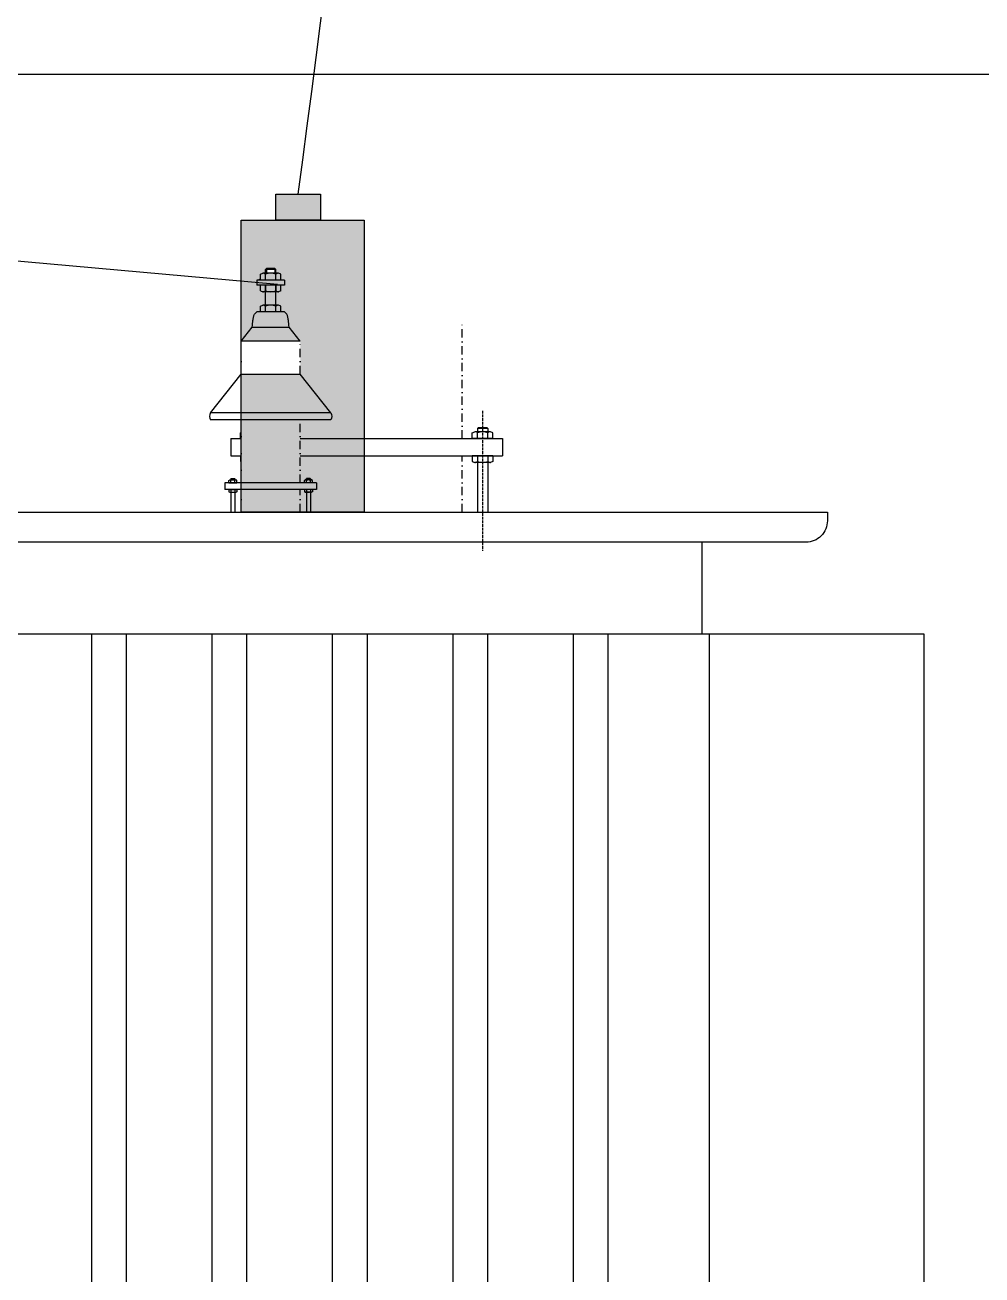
# Model space of a CAD drawing. Header units: inches. Extents: x -246336 to 136055, y -106871 to 69513.
# Drawn here: x -210426 to -209851, y 9566 to 10316 of the extents above; entities that cross this region are included whole.
import ezdxf

# ---------------------------------------------------------------- set-up
doc = ezdxf.new("R2010")
doc.units = ezdxf.units.IN
doc.header["$MEASUREMENT"] = 0
doc.linetypes.add('DASHDOTX2', pattern=[2, 1, -0.5, 0, -0.5])
doc.layers.add('XA-TT1', color=7, linetype='Continuous')

msp = doc.modelspace()

# ---------------------------------------------------------------- hatches: boundary and pattern name
h = msp.add_hatch(color=256)
h.paths.add_polyline_path([(-210248.568, 10214.962), (-210275.411, 10214.962), (-210275.411, 10199.224), (-210248.568, 10199.224)])
h.paths.add_polyline_path([(-210222.256, 10199.224), (-210296.239, 10199.224), (-210296.239, 10162.81), (-210286.686, 10161.953), (-210286.686, 10163.355), (-210286.325, 10163.355), (-210284.65, 10164.051), (-210284.65, 10166.813), (-210283.233, 10167.414, -0.0281686), (-210282.977, 10167.414), (-210278.471, 10167.414, -0.000081), (-210278.468, 10167.414), (-210275.974, 10167.414), (-210275.974, 10170.249), (-210275.381, 10169.655), (-210275.381, 10167.414), (-210273.964, 10167.414, -0.0281686), (-210273.708, 10167.414), (-210272.292, 10166.813), (-210272.292, 10163.355), (-210270.256, 10163.355), (-210270.256, 10160.34), (-210272.292, 10160.34), (-210272.292, 10156.882), (-210273.708, 10156.281, -0.0281686), (-210273.964, 10156.281), (-210275.381, 10156.281), (-210275.381, 10148.215), (-210273.964, 10148.215, -0.0281686), (-210273.708, 10148.215), (-210272.292, 10147.614), (-210272.292, 10144.157), (-210270.256, 10144.157), (-210269.791, 10143.844), (-210269.404, 10143.516), (-210269.084, 10143.172), (-210268.824, 10142.812), (-210268.613, 10142.435), (-210268.442, 10142.039), (-210268.301, 10141.625), (-210268.182, 10141.19), (-210268.076, 10140.731), (-210267.979, 10140.228), (-210267.889, 10139.658), (-210267.803, 10138.997), (-210267.718, 10138.224), (-210267.631, 10137.315), (-210267.54, 10136.247), (-210267.443, 10134.996), (-210260.703, 10126.646), (-210260.703, 10106.875), (-210296.239, 10106.875), (-210296.239, 10023.994), (-210222.256, 10023.994)])
h.paths.add_polyline_path([(-210281.558, 10156.281), (-210282.977, 10156.281, -0.0281686), (-210283.233, 10156.281), (-210284.65, 10156.882), (-210284.65, 10160.34), (-210286.686, 10160.34), (-210286.686, 10161.953), (-210296.239, 10162.81), (-210296.239, 10126.646), (-210289.498, 10134.996), (-210289.401, 10136.247), (-210289.31, 10137.315), (-210289.224, 10138.224), (-210289.139, 10138.997), (-210289.052, 10139.658), (-210288.962, 10140.228), (-210288.865, 10140.731), (-210288.759, 10141.19), (-210288.64, 10141.625), (-210288.5, 10142.039), (-210288.329, 10142.435), (-210288.117, 10142.812), (-210287.857, 10143.172), (-210287.538, 10143.516), (-210287.15, 10143.844), (-210286.686, 10144.157), (-210284.65, 10144.157), (-210284.65, 10147.614), (-210283.233, 10148.215, -0.0281686), (-210282.977, 10148.215), (-210281.558, 10148.215)], flags=17)
h.paths.add_polyline_path([(-210267.443, 10134.996), (-210289.498, 10134.996), (-210296.239, 10126.646), (-210260.703, 10126.646)], flags=17)
h.paths.add_polyline_path([(-210267.979, 10140.228), (-210268.076, 10140.731), (-210268.182, 10141.19), (-210268.301, 10141.625), (-210268.442, 10142.039), (-210268.613, 10142.435), (-210268.824, 10142.812), (-210269.084, 10143.172), (-210269.404, 10143.516), (-210269.791, 10143.844), (-210270.256, 10144.157), (-210286.686, 10144.157), (-210287.15, 10143.844), (-210287.538, 10143.516), (-210287.857, 10143.172), (-210288.117, 10142.812), (-210288.329, 10142.435), (-210288.5, 10142.039), (-210288.64, 10141.625), (-210288.759, 10141.19), (-210288.865, 10140.731), (-210288.962, 10140.228), (-210289.052, 10139.658), (-210289.139, 10138.997), (-210289.224, 10138.224), (-210289.31, 10137.315), (-210289.401, 10136.247), (-210289.498, 10134.996), (-210267.443, 10134.996), (-210267.54, 10136.247), (-210267.631, 10137.315), (-210267.718, 10138.224), (-210267.803, 10138.997), (-210267.889, 10139.658)], flags=16)
h.paths.add_polyline_path([(-210275.381, 10156.281), (-210278.468, 10156.281, -0.000081), (-210278.471, 10156.281), (-210281.558, 10156.281), (-210281.558, 10148.215), (-210278.471, 10148.215, -0.000081), (-210278.468, 10148.215), (-210275.381, 10148.215)], flags=17)
h.paths.add_polyline_path([(-210281.558, 10147.612, 0.1747502), (-210282.977, 10148.215), (-210283.233, 10148.215), (-210284.65, 10147.614), (-210284.65, 10144.157), (-210281.558, 10144.157)], flags=17)
h.paths.add_polyline_path([(-210275.381, 10147.614, 0.0964056), (-210278.468, 10148.215), (-210278.471, 10148.215, 0.0964056), (-210281.558, 10147.614), (-210281.558, 10144.157), (-210275.381, 10144.157)], flags=17)
h.paths.add_polyline_path([(-210272.292, 10147.614), (-210273.708, 10148.215), (-210273.964, 10148.215, 0.174338), (-210275.381, 10147.614), (-210275.381, 10144.157), (-210272.292, 10144.157)], flags=17)
h.paths.add_polyline_path([(-210278.471, 10148.215), (-210282.977, 10148.215, -0.1744633), (-210281.56, 10147.613, -0.096467)], flags=17)
h.paths.add_polyline_path([(-210273.964, 10148.215), (-210278.468, 10148.215, -0.0964056), (-210275.381, 10147.614, -0.174338)], flags=17)
h.paths.add_polyline_path([(-210275.381, 10156.882), (-210275.381, 10160.34), (-210281.558, 10160.34), (-210281.558, 10156.882, 0.0964056), (-210278.471, 10156.281), (-210278.468, 10156.281, 0.0964056)], flags=17)
h.paths.add_polyline_path([(-210281.56, 10156.883, -0.1744633), (-210282.977, 10156.281), (-210278.471, 10156.281, -0.096467)], flags=17)
h.paths.add_polyline_path([(-210275.381, 10156.882, -0.0964056), (-210278.468, 10156.281), (-210273.964, 10156.281, -0.174338)], flags=17)
h.paths.add_polyline_path([(-210272.292, 10160.34), (-210275.381, 10160.34), (-210275.381, 10156.882, 0.174338), (-210273.964, 10156.281), (-210273.708, 10156.281), (-210272.292, 10156.882)], flags=17)
h.paths.add_polyline_path([(-210281.558, 10160.34), (-210284.65, 10160.34), (-210284.65, 10156.882), (-210283.233, 10156.281), (-210282.977, 10156.281, 0.1747502), (-210281.558, 10156.885)], flags=16)
h.paths.add_polyline_path([(-210270.256, 10163.355), (-210286.686, 10163.355), (-210286.686, 10160.34), (-210270.256, 10160.34)], flags=17)
h.paths.add_polyline_path([(-210275.381, 10166.813, 0.0964056), (-210278.468, 10167.414), (-210278.471, 10167.414, 0.0964056), (-210281.558, 10166.813), (-210281.558, 10163.355), (-210275.381, 10163.355)], flags=17)
h.paths.add_polyline_path([(-210281.558, 10166.81, 0.1747502), (-210282.977, 10167.414), (-210283.233, 10167.414), (-210284.65, 10166.813), (-210284.65, 10163.355), (-210281.558, 10163.355)], flags=17)
h.paths.add_polyline_path([(-210272.292, 10166.813), (-210273.708, 10167.414), (-210273.964, 10167.414, 0.174338), (-210275.381, 10166.813), (-210275.381, 10163.355), (-210272.292, 10163.355)], flags=17)
h.paths.add_polyline_path([(-210273.964, 10167.414), (-210278.468, 10167.414, -0.0964056), (-210275.381, 10166.813, -0.174338)], flags=17)
h.paths.add_polyline_path([(-210278.471, 10167.414), (-210282.977, 10167.414, -0.1744633), (-210281.56, 10166.812, -0.096467)], flags=16)
h.paths.add_polyline_path([(-210280.967, 10169.655), (-210281.558, 10169.655), (-210281.558, 10167.414), (-210280.967, 10167.414)], flags=16)
h.paths.add_polyline_path([(-210275.974, 10169.655), (-210280.967, 10169.655), (-210280.967, 10167.414), (-210278.471, 10167.414, -0.000081), (-210278.468, 10167.414), (-210275.974, 10167.414)], flags=17)
h.paths.add_polyline_path([(-210275.974, 10170.249), (-210275.974, 10169.655), (-210275.381, 10169.655)], flags=17)
h.paths.add_polyline_path([(-210275.381, 10169.655), (-210275.974, 10169.655), (-210275.974, 10167.414), (-210275.381, 10167.414)], flags=17)
h.paths.add_polyline_path([(-210275.974, 10170.249), (-210280.967, 10170.249), (-210280.967, 10169.655), (-210275.974, 10169.655)], flags=17)
h.paths.add_polyline_path([(-210280.967, 10170.249), (-210281.558, 10169.658), (-210281.558, 10169.655), (-210280.967, 10169.655)], flags=17)

# ---------------------------------------------------------------- linework, layer by layer
at = {"color": 3}
for p, q in [((-211933.257, 10286.965), (-210163.533, 10286.965)), ((-210163.533, 10286.965), (-209541.159, 10286.965))]:
    msp.add_line(p, q, dxfattribs=at)
for p, q in [((-210286.325, 10163.355), (-210284.65, 10164.051)), ((-210284.65, 10166.813), (-210283.233, 10167.414)), ((-210284.65, 10163.355), (-210284.65, 10166.813)), ((-210273.708, 10167.414), (-210283.233, 10167.414)), ((-210281.561, 10169.655), (-210280.967, 10170.249)), ((-210275.381, 10169.655), (-210281.558, 10169.655)), ((-210281.558, 10167.414), (-210281.558, 10169.655)), ((-210281.558, 10163.355), (-210281.558, 10166.813)), ((-210281.558, 10163.355), (-210281.558, 10166.813)), ((-210275.974, 10170.249), (-210280.967, 10170.249)), ((-210280.967, 10170.249), (-210280.967, 10167.414)), ((-210275.974, 10170.249), (-210275.974, 10167.414)), ((-210275.381, 10169.655), (-210275.974, 10170.249)), ((-210275.381, 10167.414), (-210275.381, 10169.655)), ((-210275.381, 10163.355), (-210275.381, 10166.813)), ((-210275.381, 10163.355), (-210275.381, 10166.813)), ((-210272.292, 10166.813), (-210273.708, 10167.414)), ((-210272.292, 10163.355), (-210272.292, 10166.813)), ((-210270.256, 10163.355), (-210286.686, 10163.355)), ((-210286.686, 10163.355), (-210286.686, 10160.34)), ((-210270.256, 10160.34), (-210286.686, 10160.34)), ((-210284.65, 10156.882), (-210284.65, 10160.34)), ((-210284.65, 10156.882), (-210283.233, 10156.281)), ((-210273.708, 10156.281), (-210283.233, 10156.281)), ((-210281.558, 10156.882), (-210281.558, 10160.34)), ((-210281.558, 10160.34), (-210281.558, 10156.882)), ((-210281.558, 10148.215), (-210281.558, 10156.281)), ((-210275.381, 10156.882), (-210275.381, 10160.34)), ((-210275.381, 10160.34), (-210275.381, 10156.882)), ((-210275.381, 10148.215), (-210275.381, 10156.281)), ((-210272.292, 10156.882), (-210273.708, 10156.281)), ((-210272.292, 10156.882), (-210272.292, 10160.34)), ((-210270.256, 10163.355), (-210270.256, 10160.34)), ((-210270.256, 10144.157), (-210286.686, 10144.157)), ((-210284.65, 10147.614), (-210283.233, 10148.215)), ((-210284.65, 10144.157), (-210284.65, 10147.614)), ((-210273.708, 10148.215), (-210283.233, 10148.215)), ((-210281.558, 10144.157), (-210281.558, 10147.614)), ((-210275.381, 10144.157), (-210275.381, 10147.614)), ((-210272.292, 10147.614), (-210273.708, 10148.215)), ((-210272.292, 10144.157), (-210272.292, 10147.614)), ((-210296.239, 10126.646), (-210289.498, 10134.996)), ((-210289.498, 10134.996), (-210267.443, 10134.996)), ((-210260.703, 10126.646), (-210267.443, 10134.996)), ((-210260.703, 10126.646), (-210296.239, 10126.646)), ((-210314.507, 10083.513), (-210296.239, 10106.875)), ((-210296.239, 10106.875), (-210260.703, 10106.875)), ((-210242.435, 10083.513), (-210260.703, 10106.875)), ((-210242.435, 10083.513), (-210314.507, 10083.513)), ((-210242.435, 10079.395), (-210314.507, 10079.395)), ((-210154.309, 10074.131), (-210153.942, 10074.499)), ((-210154.309, 10074.131), (-210154.309, 10072.222)), ((-210148.129, 10074.131), (-210154.309, 10074.131)), ((-210148.496, 10074.499), (-210153.942, 10074.499)), ((-210148.129, 10074.131), (-210148.496, 10074.499)), ((-210148.129, 10074.131), (-210148.129, 10072.222)), ((-210302.333, 10068.163), (-210296.239, 10068.163)), ((-210302.333, 10068.163), (-210302.333, 10057.867)), ((-210296.606, 10071.621), (-210296.239, 10071.776)), ((-210296.606, 10068.163), (-210296.606, 10071.621)), ((-210296.606, 10068.163), (-210296.239, 10068.163)), ((-210260.703, 10068.163), (-210139.312, 10068.163)), ((-210157.398, 10071.621), (-210155.981, 10072.222)), ((-210157.398, 10068.163), (-210157.398, 10071.621)), ((-210145.04, 10068.163), (-210157.398, 10068.163)), ((-210146.456, 10072.222), (-210155.981, 10072.222)), ((-210154.306, 10068.163), (-210154.306, 10071.621)), ((-210148.129, 10068.163), (-210148.129, 10071.621)), ((-210145.04, 10071.621), (-210146.456, 10072.222)), ((-210145.04, 10068.163), (-210145.04, 10071.621)), ((-210139.312, 10068.163), (-210139.312, 10057.867)), ((-210139.312, 10068.163), (-210139.312, 10057.867)), ((-210302.333, 10057.867), (-210296.239, 10057.867)), ((-210296.606, 10057.867), (-210296.239, 10057.867)), ((-210296.606, 10057.867), (-210296.606, 10054.41)), ((-210296.606, 10054.41), (-210296.239, 10054.254)), ((-210260.703, 10057.867), (-210139.312, 10057.867)), ((-210157.398, 10057.867), (-210157.398, 10054.41)), ((-210145.04, 10057.867), (-210157.398, 10057.867)), ((-210157.398, 10054.41), (-210155.981, 10053.809)), ((-210146.456, 10053.809), (-210155.981, 10053.809)), ((-210154.309, 10053.809), (-210154.309, 10023.994)), ((-210154.306, 10057.867), (-210154.306, 10054.41)), ((-210148.129, 10057.867), (-210148.129, 10054.41)), ((-210148.129, 10057.867), (-210148.129, 10054.41)), ((-210148.129, 10053.809), (-210148.129, 10023.994)), ((-210145.04, 10054.41), (-210146.456, 10053.809)), ((-210145.04, 10057.867), (-210145.04, 10054.41)), ((-210302.4, 10044.049), (-210302.253, 10044.196)), ((-210302.4, 10044.049), (-210302.4, 10043.285)), ((-210302.4, 10044.049), (-210299.928, 10044.049)), ((-210302.253, 10044.196), (-210300.075, 10044.196)), ((-210299.928, 10044.049), (-210300.075, 10044.196)), ((-210299.928, 10044.049), (-210299.928, 10043.285)), ((-210257.013, 10044.049), (-210256.866, 10044.196)), ((-210257.013, 10044.049), (-210257.013, 10043.285)), ((-210254.541, 10044.049), (-210257.013, 10044.049)), ((-210254.688, 10044.196), (-210256.866, 10044.196)), ((-210254.541, 10044.049), (-210254.688, 10044.196)), ((-210254.541, 10044.049), (-210254.541, 10043.285)), ((-210251.015, 10041.661), (-210305.927, 10041.661)), ((-210305.927, 10041.661), (-210305.927, 10037.543)), ((-210305.927, 10041.661), (-210305.927, 10037.543)), ((-210251.015, 10037.543), (-210305.927, 10037.543)), ((-210303.636, 10043.044), (-210303.069, 10043.285)), ((-210303.636, 10041.661), (-210303.636, 10043.044)), ((-210303.636, 10041.661), (-210298.693, 10041.661)), ((-210303.636, 10037.543), (-210303.636, 10036.16)), ((-210303.636, 10037.543), (-210298.693, 10037.543)), ((-210303.636, 10036.16), (-210303.069, 10035.92)), ((-210303.069, 10043.285), (-210299.259, 10043.285)), ((-210302.4, 10041.661), (-210302.4, 10043.044)), ((-210302.4, 10037.543), (-210302.4, 10036.16)), ((-210302.4, 10037.543), (-210302.4, 10036.16)), ((-210299.929, 10041.661), (-210299.929, 10043.044)), ((-210299.929, 10037.543), (-210299.929, 10036.16)), ((-210298.693, 10043.044), (-210299.259, 10043.285)), ((-210298.693, 10036.16), (-210299.259, 10035.92)), ((-210298.693, 10041.661), (-210298.693, 10043.044)), ((-210298.693, 10037.543), (-210298.693, 10036.16)), ((-210258.249, 10043.044), (-210257.682, 10043.285)), ((-210258.249, 10041.661), (-210258.249, 10043.044)), ((-210253.306, 10041.661), (-210258.249, 10041.661)), ((-210258.249, 10037.543), (-210258.249, 10036.16)), ((-210253.306, 10037.543), (-210258.249, 10037.543)), ((-210258.249, 10036.16), (-210257.682, 10035.92)), ((-210253.872, 10043.285), (-210257.682, 10043.285)), ((-210257.012, 10041.661), (-210257.012, 10043.044)), ((-210257.012, 10037.543), (-210257.012, 10036.16)), ((-210254.541, 10041.661), (-210254.541, 10043.044)), ((-210254.541, 10037.543), (-210254.541, 10036.16)), ((-210254.541, 10037.543), (-210254.541, 10036.16)), ((-210253.306, 10043.044), (-210253.872, 10043.285)), ((-210253.306, 10036.16), (-210253.872, 10035.92)), ((-210253.306, 10041.661), (-210253.306, 10043.044)), ((-210253.306, 10037.543), (-210253.306, 10036.16)), ((-210251.015, 10041.661), (-210251.015, 10037.543)), ((-210303.069, 10035.92), (-210299.259, 10035.92)), ((-210302.4, 10035.92), (-210302.4, 10023.994)), ((-210299.928, 10035.92), (-210299.928, 10023.994)), ((-210253.872, 10035.92), (-210257.682, 10035.92)), ((-210257.013, 10035.92), (-210257.013, 10023.994)), ((-210254.541, 10035.92), (-210254.541, 10023.994)), ((-210260.703, 10023.994), (-210296.239, 10023.994)), ((-210019.481, 9950.936), (-210019.481, 10005.915)), ((-210014.908, 8871.69), (-210014.908, 9950.936))]:
    msp.add_line(p, q)
at = {"linetype": 'DASHDOTX2', "ltscale": 5}
for p, q in [((-210163.533, 10068.163), (-210163.533, 10137.493)), ((-210296.239, 10106.875), (-210296.239, 10126.646)), ((-210260.703, 10106.875), (-210260.703, 10126.646)), ((-210296.239, 10041.661), (-210296.239, 10079.395)), ((-210260.703, 10041.661), (-210260.703, 10079.395)), ((-210163.533, 10023.994), (-210163.533, 10057.867)), ((-210296.239, 10023.994), (-210296.239, 10037.543)), ((-210260.703, 10023.994), (-210260.703, 10037.543))]:
    msp.add_line(p, q, dxfattribs=at)
at = {"linetype": 'DASHDOTX2', "ltscale": 0.5}
msp.add_line((-210151.219, 10084.872), (-210151.219, 10000.688), dxfattribs=at)
for points in [[(-210275.411, 10214.962), (-210248.568, 10214.962), (-210248.568, 10199.224), (-210275.411, 10199.224)], [(-210296.239, 10199.224), (-210222.256, 10199.224), (-210222.256, 10023.994), (-210296.239, 10023.994)], [(-210385.914, 9129.09), (-210385.914, 9950.936), (-210365.215, 9950.936), (-210365.215, 9129.09)], [(-210313.596, 9129.09), (-210313.596, 9950.936), (-210292.897, 9950.936), (-210292.897, 9129.09)], [(-210241.278, 9129.09), (-210241.278, 9950.936), (-210220.579, 9950.936), (-210220.579, 9129.09)], [(-210168.96, 9129.09), (-210168.96, 9950.936), (-210148.261, 9950.936), (-210148.261, 9129.09)], [(-210096.642, 9129.09), (-210096.642, 9950.936), (-210075.943, 9950.936), (-210075.943, 9129.09)]]:
    msp.add_lwpolyline(points, close=True)
for points in [[(-210289.498, 10134.996), (-210289.401, 10136.247), (-210289.31, 10137.315), (-210289.224, 10138.224), (-210289.139, 10138.997), (-210289.052, 10139.658), (-210288.962, 10140.228), (-210288.865, 10140.731), (-210288.759, 10141.19), (-210288.64, 10141.625), (-210288.5, 10142.039), (-210288.329, 10142.435), (-210288.117, 10142.812), (-210287.857, 10143.172), (-210287.538, 10143.516), (-210287.15, 10143.844), (-210286.686, 10144.157)], [(-210267.443, 10134.996), (-210267.54, 10136.247), (-210267.631, 10137.315), (-210267.718, 10138.224), (-210267.803, 10138.997), (-210267.889, 10139.658), (-210267.979, 10140.228), (-210268.076, 10140.731), (-210268.182, 10141.19), (-210268.301, 10141.625), (-210268.442, 10142.039), (-210268.613, 10142.435), (-210268.824, 10142.812), (-210269.084, 10143.172), (-210269.404, 10143.516), (-210269.791, 10143.844), (-210270.256, 10144.157)], [(-211149.722, 9950.936), (-209886.252, 9950.936), (-209886.252, 9129.09), (-211585.092, 9129.09)]]:
    msp.add_lwpolyline(points)
for points in [[(-210314.507, 10083.513, 0.3135805), (-210314.507, 10079.395, 4.3223178)], [(-210242.435, 10083.513, -0.3135805), (-210242.435, 10079.395, -4.3223178)], [(-211336.825, 10005.915), (-211514.247, 10005.915, -0.4142136), (-211527.117, 10018.785), (-211527.117, 10023.994), (-209944.227, 10023.994), (-209944.227, 10018.785, -0.4142136), (-209957.097, 10005.915), (-211149.722, 10005.915)]]:
    msp.add_lwpolyline(points, format="xyb")
for centre, radius, start, end in [((-210283.105, 10165.144), 2.274, 47.21522, 93.227031), ((-210278.469, 10159.181), 8.233, 67.964255, 112.035745), ((-210273.836, 10165.144), 2.274, 86.772969, 132.78478), ((-210283.105, 10158.551), 2.274, 266.772969, 312.78478), ((-210278.469, 10164.514), 8.233, 247.964255, 292.035745), ((-210273.836, 10158.551), 2.274, 227.21522, 273.227031), ((-210283.105, 10145.945), 2.274, 47.21522, 93.227031), ((-210278.469, 10139.983), 8.233, 67.964255, 112.035745), ((-210273.836, 10145.945), 2.274, 86.772969, 132.78478), ((-210155.853, 10069.952), 2.274, 47.21522, 93.227031), ((-210151.217, 10063.989), 8.233, 67.964255, 112.035745), ((-210146.584, 10069.952), 2.274, 86.772969, 132.78478), ((-210155.853, 10056.079), 2.274, 266.772969, 312.78478), ((-210151.217, 10062.041), 8.233, 247.964255, 292.035745), ((-210146.584, 10056.079), 2.274, 227.21522, 273.227031), ((-210303.018, 10042.377), 0.909, 47.21522, 93.227031), ((-210303.018, 10036.828), 0.909, 266.772969, 312.78478), ((-210301.165, 10039.992), 3.293, 67.964255, 112.035745), ((-210301.165, 10039.213), 3.293, 247.964255, 292.035745), ((-210299.31, 10042.377), 0.909, 86.772969, 132.78478), ((-210299.31, 10036.828), 0.909, 227.21522, 273.227031), ((-210257.631, 10042.377), 0.909, 47.21522, 93.227031), ((-210257.631, 10036.828), 0.909, 266.772969, 312.78478), ((-210255.777, 10039.992), 3.293, 67.964255, 112.035745), ((-210255.777, 10039.213), 3.293, 247.964255, 292.035745), ((-210253.923, 10042.377), 0.909, 86.772969, 132.78478), ((-210253.923, 10036.828), 0.909, 227.21522, 273.227031)]:
    msp.add_arc(centre, radius, start, end)
at = {"layer": 'XA-TT1', "color": 5, "flags": 128}
msp.add_lwpolyline([(-210589.497, 10189.117), (-210274.429, 10160.853)], dxfattribs=at)
at = {"layer": 'XA-TT1', "color": 2}
msp.add_arc((-225175.446, 12231.421), 15049.162, 352.2996954, 2.3845445, dxfattribs=at)

doc.saveas('drawing.dxf')
